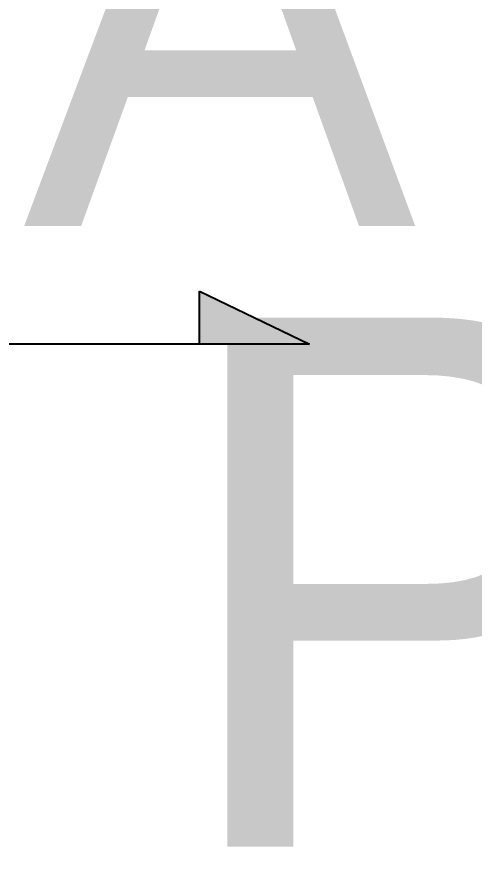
# Model space of a CAD drawing. Extents: x -427 to 62994, y 410 to 109394.
# Drawn here: x -39.282 to -36.689, y 608.398 to 613.146 of the extents above; entities that cross this region are included whole.
import ezdxf
from ezdxf.enums import TextEntityAlignment as Align

# ---------------------------------------------------------------- set-up
doc = ezdxf.new("R2018")
doc.units = 0
doc.header["$MEASUREMENT"] = 0
for name, color, linetype in [('LIN018CO', 6, 'Continuous'), ('TEXT018', 143, 'Continuous'), ('TEXT035', 1, 'Continuous'), ('TEXT050', 3, 'Continuous')]:
    doc.layers.add(name, color=color, linetype=linetype)

# ---------------------------------------------------------------- blocks, each defined once
blk = doc.blocks.new('*U67')
at = {"layer": 'TEXT018', "lineweight": 30, "flags": 104}
blk.add_attdef('RIF2', text='', height=0.18, dxfattribs=at).set_placement((1.35, -0.15), align=Align.TOP_RIGHT)
blk.add_attdef('RIF1', text='', height=0.18, dxfattribs=at).set_placement((-2.35, -0.15), align=Align.TOP_LEFT)
at = {"layer": 'TEXT050', "lineweight": 30, "flags": 104}
blk.add_attdef('SEZ1', text='', height=0.4, dxfattribs=at).set_placement((-2.35, 0.15), align=Align.BOTTOM_LEFT)
blk.add_attdef('SEZ2', text='', height=0.4, dxfattribs=at).set_placement((1.35, 0.15), align=Align.BOTTOM_RIGHT)
blk = doc.blocks.new('*U62')
at = {"layer": 'LIN018CO'}
blk.add_hatch(color=256, dxfattribs=at).paths.add_polyline_path([(-0.25, 0.12), (-0.25, 0.24), (0, 0.12)])
for p, q in [((-0.25, 0.12), (-0.25, 0.24)), ((-0.25, 0.24), (0, 0.12)), ((0, 0.12), (-1.8404, 0.12))]:
    blk.add_line(p, q, dxfattribs=at)
at = {"layer": 'TEXT035', "lineweight": 30, "flags": 104}
blk.add_attdef('VALORE_AD', text='', height=0.25, rotation=360, dxfattribs=at).set_placement((-0.3184, 0.18), align=Align.BOTTOM_RIGHT)

msp = doc.modelspace()

# ---------------------------------------------------------------- block references
ref = msp.add_blockref('*U67', (-42.622, 614.0849), dxfattribs=dict(xscale=2.5, yscale=2.5, zscale=2.5))
lines = msp.add_mtext('A', dxfattribs={"layer": 'TEXT050', "insert": (-39.247, 614.4599), "char_height": 2.5, "attachment_point": 1})
ref.add_attrib('SEZ2', '', (-39.247, 614.4599), dxfattribs={"flags": 104}).embed_mtext(lines)
ref = msp.add_blockref('*U62', (-37.622, 610.9904), dxfattribs=dict(xscale=2.5, yscale=2.5, zscale=2.5))
lines = msp.add_mtext('P=0.00%', dxfattribs={"layer": 'TEXT035', "insert": (-38.418, 611.4404), "char_height": 3, "attachment_point": 1})
ref.add_attrib('VALORE_AD', '', (-38.418, 611.4404), dxfattribs={"flags": 104}).embed_mtext(lines)

doc.saveas('drawing.dxf')
